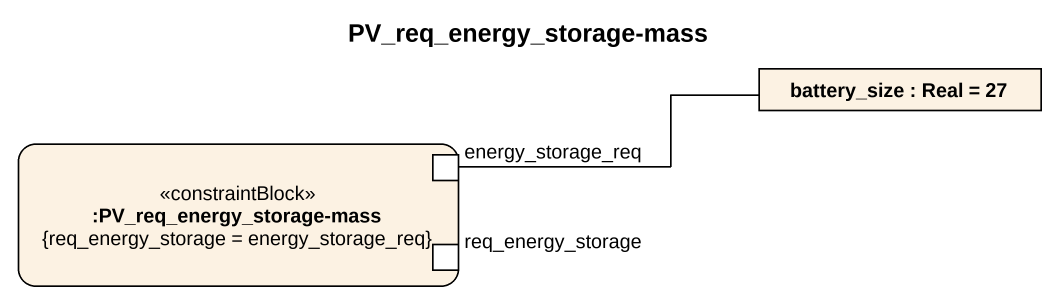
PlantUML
@startuml
title PV_req_energy_storage-mass
rectangle "battery_size : Real = 27" as battery_size
rectangle ":PV_req_energy_storage-mass\n{req_energy_storage = energy_storage_req}" as PV_req_energy_storage_mass <<constraintBlock>> {
  port energy_storage_req
  port req_energy_storage
}
energy_storage_req -right- battery_size
@enduml
